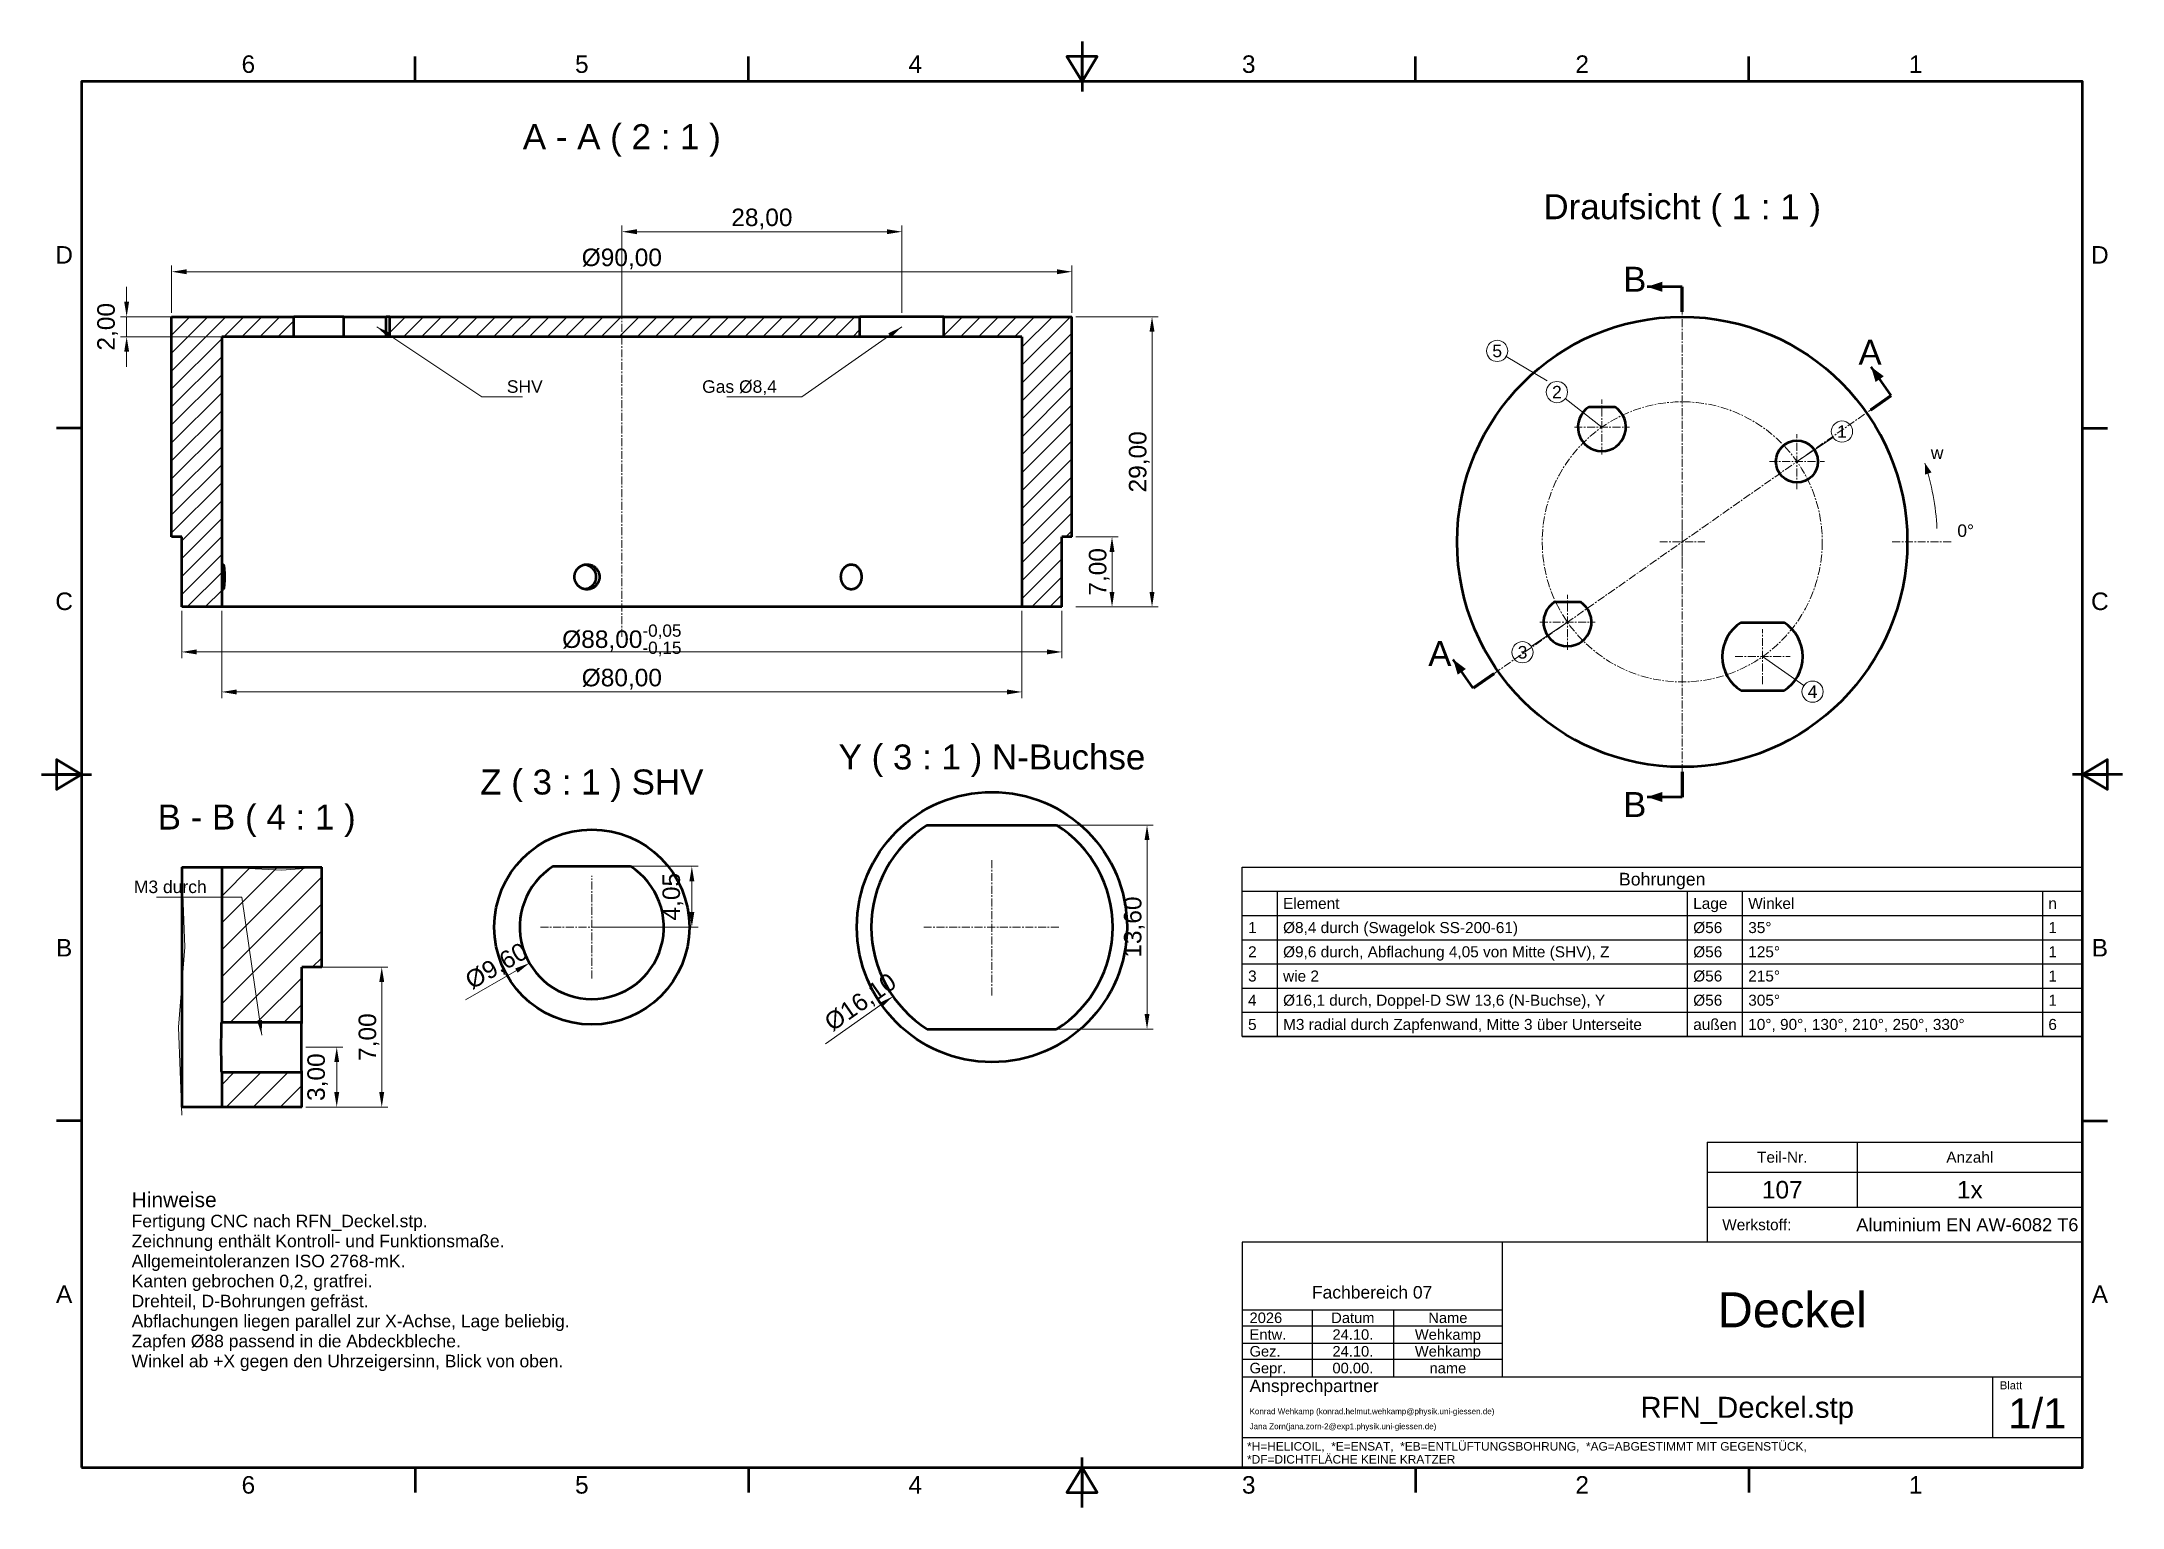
# Model space of a CAD drawing. Header units: millimetres. Extents: x 2 to 418, y 2 to 295.
import ezdxf
from ezdxf.enums import TextEntityAlignment as Align

# ---------------------------------------------------------------- set-up
doc = ezdxf.new("R2010")
doc.units = ezdxf.units.MM
doc.linetypes.add('CENTER2', pattern=[2.541, 1.587, -0.318, 0.318, -0.318])
for name, color, linetype, lineweight in [('BEMASSUNG', 7, 'Continuous', 18), ('MITTELLINIE', 7, 'CENTER2', 18), ('RAHMEN', 7, 'Continuous', 50), ('SCHNITTLINIE', 7, 'Continuous', 50), ('SCHRAFFUR', 7, 'Continuous', 18), ('SCHRIFTFELD', 7, 'Continuous', 25), ('SICHTKANTE', 7, 'Continuous', 50), ('TEXT', 7, 'Continuous', 18)]:
    doc.layers.add(name, color=color, linetype=linetype, lineweight=lineweight)
doc.styles.add('ISO', font='arial.ttf')
doc.dimstyles.new('RFN', dxfattribs={"dimtxt": 3.5, "dimasz": 3, "dimexe": 1.25, "dimexo": 0.8, "dimgap": 0.8, "dimtad": 1, "dimzin": 0, "dimtxsty": 'ISO', "dimcen": 0, "dimclrd": 7, "dimclre": 7, "dimclrt": 7, "dimadec": 1, "dimazin": 3, "dimtfac": 1, "dimtmove": 0, "dimatfit": 3, "dimtolj": 1, "dimtzin": 0, "dimlwd": 18, "dimlwe": 18})

msp = doc.modelspace()

# ---------------------------------------------------------------- hatches: boundary and pattern name
at = {"layer": 'SCHRAFFUR'}
h = msp.add_hatch(dxfattribs=at)
h.set_pattern_fill('ANSI31', scale=0.8)
h.paths.add_polyline_path([(30, 182), (38, 182), (30, 182), (30, 196), (28, 196), (28, 240), (52.4, 240), (52.4, 236), (38, 236), (38, 182)])
h = msp.add_hatch(dxfattribs=at)
h.set_pattern_fill('ANSI31', scale=0.8)
h.paths.add_polyline_path([(71.6, 236), (165.6, 236), (71.6, 236), (71.6, 240), (165.6, 240), (165.6, 236)])
h = msp.add_hatch(dxfattribs=at)
h.set_pattern_fill('ANSI31', scale=0.8)
h.paths.add_polyline_path([(198, 182), (206, 182), (198, 182), (198, 236), (182.4, 236), (182.4, 240), (208, 240), (208, 196), (206, 196), (206, 182)])
h = msp.add_hatch(dxfattribs=at)
h.set_pattern_fill('ANSI31', scale=1.2)
h.paths.add_polyline_path([(58, 130), (38, 130), (58, 130), (58, 110), (54, 110), (54, 99), (38, 99), (38, 130)])
h = msp.add_hatch(dxfattribs=at)
h.set_pattern_fill('ANSI31', scale=1.2)
h.paths.add_polyline_path([(38, 82), (54, 82), (38, 82), (38, 89), (54, 89), (54, 82)])

# ---------------------------------------------------------------- linework, layer by layer
at = {"layer": 'BEMASSUNG'}
for p, q in [((303.003, 227.174), (294.825, 232.081)), ((94, 224), (98.125, 224)), ((150, 224), (139, 224)), ((313.94, 217.936), (306.617, 223.632)), ((352.936, 211.06), (360.168, 215.881)), ((307.064, 178.94), (299.832, 174.119)), ((346.06, 172.064), (354.319, 166.282)), ((36, 124), (25, 124))]:
    msp.add_line(p, q, dxfattribs=at)
for centre in [(293.003, 233.174), (304.94, 224.936), (361.936, 217.06), (298.064, 172.94), (356.06, 165.064)]:
    msp.add_circle(centre, 2.125, dxfattribs=at)
msp.add_arc((330, 195), 51, 3, 18, dxfattribs=at)
msp.add_solid([(378.504, 210.76), (379.849, 208.884), (378.518, 208.451)], dxfattribs=at)
at = {"layer": 'MITTELLINIE'}
for p, q in [((118, 176), (118, 246)), ((330, 149), (330, 241)), ((292.319, 168.615), (367.681, 221.385)), ((313.94, 212.436), (313.94, 223.436)), ((308.44, 217.936), (319.44, 217.936)), ((352.936, 205.56), (352.936, 216.56)), ((347.436, 211.06), (358.436, 211.06)), ((330, 190.5), (330, 199.5)), ((325.5, 195), (334.5, 195)), ((372, 195), (384, 195)), ((307.064, 173.44), (307.064, 184.44)), ((301.564, 178.94), (312.564, 178.94)), ((346.06, 166.564), (346.06, 177.564)), ((340.56, 172.064), (351.56, 172.064)), ((192, 104.35), (192, 131.65)), ((112, 107.725), (112, 128.275)), ((101.725, 118), (122.275, 118)), ((178.35, 118), (205.65, 118))]:
    msp.add_line(p, q, dxfattribs=at)
msp.add_circle((330, 195), 28, dxfattribs=at)
at = {"layer": 'RAHMEN'}
for p, q in [((76.667, 287), (76.667, 292)), ((143.333, 287), (143.333, 292)), ((210, 295), (210, 285)), ((210, 287), (210, 292)), ((276.667, 287), (276.667, 292)), ((343.333, 287), (343.333, 292)), ((10, 217.75), (5, 217.75)), ((410, 217.75), (415, 217.75)), ((2, 148.5), (12, 148.5)), ((10, 148.5), (5, 148.5)), ((418, 148.5), (408, 148.5)), ((410, 148.5), (415, 148.5)), ((10, 79.25), (5, 79.25)), ((410, 79.25), (415, 79.25)), ((76.667, 10), (76.667, 5)), ((143.333, 10), (143.333, 5)), ((210, 2), (210, 12)), ((210, 10), (210, 5)), ((276.667, 10), (276.667, 5)), ((343.333, 10), (343.333, 5))]:
    msp.add_line(p, q, dxfattribs=at)
for points in [[(210, 287), (213, 292), (207, 292)], [(10, 10), (410, 10), (410, 287), (10, 287)], [(10, 148.5), (5, 151.5), (5, 145.5)], [(410, 148.5), (415, 145.5), (415, 151.5)], [(210, 10), (207, 5), (213, 5)]]:
    msp.add_lwpolyline(points, close=True, dxfattribs=at)
at = {"layer": 'SCHNITTLINIE'}
for p, q in [((330, 246), (323, 246)), ((371.777, 224.252), (367.762, 229.986)), ((288.223, 165.748), (284.208, 171.482)), ((330, 144), (323, 144))]:
    msp.add_line(p, q, dxfattribs=at)
at = {"layer": 'SCHNITTLINIE', "lineweight": 70}
for p, q in [((330, 241), (330, 246)), ((367.681, 221.385), (371.777, 224.252)), ((292.319, 168.615), (288.223, 165.748)), ((330, 149), (330, 144))]:
    msp.add_line(p, q, dxfattribs=at)
at = {"layer": 'SCHNITTLINIE'}
for points in [[(323, 246), (326, 247), (326, 245)], [(367.762, 229.986), (370.302, 228.103), (368.663, 226.955)], [(284.208, 171.482), (286.748, 169.598), (285.11, 168.451)], [(323, 144), (326, 145), (326, 143)]]:
    msp.add_solid(points, dxfattribs=at)
at = {"layer": 'SCHRIFTFELD'}
for p, q in [((242, 125.16), (410, 125.16)), ((249, 125.16), (249, 96.12)), ((331, 125.16), (331, 96.12)), ((342, 125.16), (342, 96.12)), ((402, 125.16), (402, 96.12)), ((242, 120.32), (410, 120.32)), ((242, 115.48), (410, 115.48)), ((242, 110.64), (410, 110.64)), ((242, 105.8), (410, 105.8)), ((242, 100.96), (410, 100.96)), ((242, 96.12), (410, 96.12)), ((335, 75), (410, 75)), ((335, 75), (335, 55)), ((365, 75), (365, 62)), ((335, 69), (410, 69)), ((335, 62), (410, 62)), ((294, 55), (294, 28.1)), ((242, 41.5), (294, 41.5)), ((242, 38.3), (294, 38.3)), ((256, 41.5), (256, 28.1)), ((272.3, 41.5), (272.3, 28.1)), ((242, 34.8), (294, 34.8)), ((242, 31.6), (294, 31.6)), ((242, 28.1), (410, 28.1)), ((392, 28.1), (392, 16)), ((242, 16), (410, 16))]:
    msp.add_line(p, q, dxfattribs=at)
for points in [[(242, 130), (410, 130), (410, 96.12), (242, 96.12)], [(242, 10), (410, 10), (410, 55), (242, 55)]]:
    msp.add_lwpolyline(points, close=True, dxfattribs=at)
at = {"layer": 'SICHTKANTE'}
for p, q in [((28, 196), (28, 240)), ((28, 240), (52.4, 240)), ((52.4, 236), (52.4, 240)), ((62.425, 240), (70.867, 240)), ((62.425, 236), (62.425, 240)), ((70.867, 236), (70.867, 240)), ((71.6, 240), (165.6, 240)), ((71.6, 236), (71.6, 240)), ((165.6, 236), (165.6, 240)), ((182.4, 236), (182.4, 240)), ((182.4, 240), (208, 240)), ((208, 196), (208, 240)), ((52.4, 236), (38, 236)), ((38, 236), (38, 182)), ((70.867, 236), (62.425, 236)), ((165.6, 236), (71.6, 236)), ((198, 236), (182.4, 236)), ((198, 236), (198, 182)), ((311.364, 221.986), (316.516, 221.986)), ((30, 196), (28, 196)), ((30, 182), (30, 196)), ((208, 196), (206, 196)), ((206, 182), (206, 196)), ((38, 182), (30, 182)), ((206, 182), (198, 182)), ((304.487, 182.99), (309.64, 182.99)), ((341.752, 178.864), (350.369, 178.864)), ((341.752, 165.264), (350.369, 165.264)), ((179.075, 138.4), (204.925, 138.4)), ((30, 130), (30, 82)), ((38, 130), (38, 99)), ((38, 130), (58, 130)), ((58, 110), (58, 130)), ((104.271, 130.15), (119.729, 130.15)), ((54, 99), (54, 110)), ((58, 110), (54, 110)), ((38, 99), (54, 99)), ((179.075, 97.6), (204.925, 97.6)), ((38, 89), (38, 82)), ((38, 89), (54, 89)), ((54, 82), (54, 89)), ((54, 82), (38, 82))]:
    msp.add_line(p, q, dxfattribs=at)
for points in [[(62.425, 240), (62.102, 240), (61.78, 240), (61.457, 240), (61.135, 240), (60.815, 240), (60.495, 240), (60.176, 240), (59.863, 240), (59.549, 240), (59.236, 240), (58.931, 240), (58.629, 240), (58.326, 240), (58.028, 240), (57.741, 240), (57.454, 240), (57.167, 240), (56.896, 240), (56.628, 240), (56.36, 240), (56.101, 240), (55.855, 240), (55.61, 240), (55.364, 240), (55.144, 240), (54.924, 240), (54.704, 240), (54.5, 240), (54.309, 240), (54.117, 240), (53.93, 240), (53.77, 240), (53.61, 240), (53.45, 240), (53.314, 240), (53.187, 240), (53.06, 240), (52.943, 240), (52.851, 240), (52.759, 240), (52.668, 240), (52.607, 240), (52.551, 240), (52.496, 240), (52.456, 240), (52.437, 240), (52.419, 240), (52.4, 240)], [(71.6, 240), (71.599, 240), (71.598, 240), (71.597, 240), (71.594, 240), (71.591, 240), (71.588, 240), (71.584, 240), (71.579, 240), (71.573, 240), (71.567, 240), (71.56, 240), (71.553, 240), (71.545, 240), (71.537, 240), (71.527, 240), (71.517, 240), (71.507, 240), (71.495, 240), (71.483, 240), (71.471, 240), (71.458, 240), (71.443, 240), (71.429, 240), (71.415, 240), (71.398, 240), (71.382, 240), (71.366, 240), (71.348, 240), (71.329, 240), (71.311, 240), (71.292, 240), (71.271, 240), (71.25, 240), (71.229, 240), (71.207, 240), (71.184, 240), (71.161, 240), (71.138, 240), (71.113, 240), (71.088, 240), (71.063, 240), (71.036, 240), (71.009, 240), (70.982, 240), (70.954, 240), (70.925, 240), (70.896, 240), (70.867, 240)], [(182.4, 240), (182.339, 240), (182.277, 240), (182.216, 240), (182.086, 240), (181.905, 240), (181.723, 240), (181.526, 240), (181.235, 240), (180.943, 240), (180.651, 240), (180.29, 240), (179.902, 240), (179.514, 240), (179.105, 240), (178.64, 240), (178.176, 240), (177.711, 240), (177.201, 240), (176.683, 240), (176.165, 240), (175.636, 240), (175.09, 240), (174.545, 240), (174, 240), (173.455, 240), (172.91, 240), (172.364, 240), (171.835, 240), (171.317, 240), (170.799, 240), (170.289, 240), (169.824, 240), (169.36, 240), (168.895, 240), (168.486, 240), (168.098, 240), (167.71, 240), (167.349, 240), (167.057, 240), (166.765, 240), (166.474, 240), (166.277, 240), (166.095, 240), (165.914, 240), (165.784, 240), (165.723, 240), (165.661, 240), (165.6, 240)], [(62.425, 236), (62.102, 236), (61.78, 236), (61.457, 236), (61.135, 236), (60.815, 236), (60.495, 236), (60.176, 236), (59.863, 236), (59.549, 236), (59.236, 236), (58.931, 236), (58.629, 236), (58.326, 236), (58.028, 236), (57.741, 236), (57.454, 236), (57.167, 236), (56.896, 236), (56.628, 236), (56.36, 236), (56.101, 236), (55.855, 236), (55.61, 236), (55.364, 236), (55.144, 236), (54.924, 236), (54.704, 236), (54.5, 236), (54.309, 236), (54.117, 236), (53.93, 236), (53.77, 236), (53.61, 236), (53.45, 236), (53.314, 236), (53.187, 236), (53.06, 236), (52.943, 236), (52.851, 236), (52.759, 236), (52.668, 236), (52.607, 236), (52.551, 236), (52.496, 236), (52.456, 236), (52.437, 236), (52.419, 236), (52.4, 236)], [(71.6, 236), (71.599, 236), (71.598, 236), (71.597, 236), (71.594, 236), (71.591, 236), (71.588, 236), (71.584, 236), (71.579, 236), (71.573, 236), (71.567, 236), (71.56, 236), (71.553, 236), (71.545, 236), (71.537, 236), (71.527, 236), (71.517, 236), (71.507, 236), (71.495, 236), (71.483, 236), (71.471, 236), (71.458, 236), (71.443, 236), (71.429, 236), (71.415, 236), (71.398, 236), (71.382, 236), (71.366, 236), (71.348, 236), (71.329, 236), (71.311, 236), (71.292, 236), (71.271, 236), (71.25, 236), (71.229, 236), (71.207, 236), (71.184, 236), (71.161, 236), (71.138, 236), (71.113, 236), (71.088, 236), (71.063, 236), (71.036, 236), (71.009, 236), (70.982, 236), (70.954, 236), (70.925, 236), (70.896, 236), (70.867, 236)], [(182.4, 236), (182.339, 236), (182.277, 236), (182.216, 236), (182.086, 236), (181.905, 236), (181.723, 236), (181.526, 236), (181.235, 236), (180.943, 236), (180.651, 236), (180.29, 236), (179.902, 236), (179.514, 236), (179.105, 236), (178.64, 236), (178.176, 236), (177.711, 236), (177.201, 236), (176.683, 236), (176.165, 236), (175.636, 236), (175.09, 236), (174.545, 236), (174, 236), (173.455, 236), (172.91, 236), (172.364, 236), (171.835, 236), (171.317, 236), (170.799, 236), (170.289, 236), (169.824, 236), (169.36, 236), (168.895, 236), (168.486, 236), (168.098, 236), (167.71, 236), (167.349, 236), (167.057, 236), (166.765, 236), (166.474, 236), (166.277, 236), (166.095, 236), (165.914, 236), (165.784, 236), (165.723, 236), (165.661, 236), (165.6, 236)], [(30, 196), (29.92, 196), (29.84, 196), (29.76, 196), (29.683, 196), (29.609, 196), (29.534, 196), (29.461, 196), (29.393, 196), (29.324, 196), (29.256, 196), (29.192, 196), (29.129, 196), (29.067, 196), (29.006, 196), (28.95, 196), (28.893, 196), (28.836, 196), (28.785, 196), (28.734, 196), (28.684, 196), (28.636, 196), (28.591, 196), (28.546, 196), (28.501, 196), (28.463, 196), (28.424, 196), (28.385, 196), (28.35, 196), (28.317, 196), (28.284, 196), (28.252, 196), (28.225, 196), (28.198, 196), (28.171, 196), (28.149, 196), (28.128, 196), (28.107, 196), (28.088, 196), (28.073, 196), (28.058, 196), (28.043, 196), (28.033, 196), (28.024, 196), (28.015, 196), (28.009, 196), (28.006, 196), (28.003, 196), (28, 196)], [(208, 196), (207.997, 196), (207.994, 196), (207.991, 196), (207.985, 196), (207.976, 196), (207.967, 196), (207.957, 196), (207.942, 196), (207.927, 196), (207.912, 196), (207.893, 196), (207.872, 196), (207.851, 196), (207.829, 196), (207.802, 196), (207.775, 196), (207.748, 196), (207.716, 196), (207.683, 196), (207.65, 196), (207.615, 196), (207.576, 196), (207.537, 196), (207.499, 196), (207.454, 196), (207.409, 196), (207.364, 196), (207.316, 196), (207.266, 196), (207.215, 196), (207.164, 196), (207.107, 196), (207.05, 196), (206.994, 196), (206.933, 196), (206.871, 196), (206.808, 196), (206.744, 196), (206.676, 196), (206.607, 196), (206.539, 196), (206.466, 196), (206.391, 196), (206.317, 196), (206.24, 196), (206.16, 196), (206.08, 196), (206, 196)], [(38.304, 185.5), (38.289, 185.507), (38.273, 185.527), (38.258, 185.561), (38.244, 185.608), (38.231, 185.667), (38.219, 185.736), (38.208, 185.815), (38.197, 185.904), (38.188, 186.001), (38.179, 186.105), (38.171, 186.216), (38.164, 186.333), (38.157, 186.455), (38.151, 186.582), (38.146, 186.713), (38.142, 186.846), (38.138, 186.982), (38.135, 187.121), (38.132, 187.263), (38.129, 187.407), (38.128, 187.553), (38.126, 187.7), (38.126, 187.849), (38.125, 187.997), (38.126, 188.146), (38.126, 188.295), (38.128, 188.442), (38.129, 188.589), (38.132, 188.733), (38.134, 188.876), (38.138, 189.015), (38.142, 189.152), (38.146, 189.285), (38.151, 189.416), (38.157, 189.543), (38.164, 189.665), (38.171, 189.782), (38.179, 189.894), (38.188, 189.998), (38.197, 190.095), (38.208, 190.184), (38.219, 190.264), (38.231, 190.333), (38.244, 190.392), (38.258, 190.439), (38.273, 190.473), (38.288, 190.493), (38.304, 190.5)], [(38.304, 190.5), (38.313, 190.498), (38.321, 190.493), (38.329, 190.484), (38.338, 190.472), (38.346, 190.457), (38.355, 190.438), (38.363, 190.415), (38.372, 190.39), (38.38, 190.362), (38.388, 190.33), (38.397, 190.296), (38.405, 190.259), (38.413, 190.22), (38.421, 190.178), (38.429, 190.133), (38.436, 190.087), (38.444, 190.039), (38.451, 189.989), (38.458, 189.937), (38.464, 189.884), (38.471, 189.829), (38.477, 189.772), (38.484, 189.714), (38.49, 189.655), (38.495, 189.595), (38.501, 189.533), (38.506, 189.47), (38.511, 189.406), (38.516, 189.341), (38.521, 189.276), (38.525, 189.209), (38.529, 189.142), (38.533, 189.073), (38.537, 189.005), (38.54, 188.935), (38.543, 188.865), (38.546, 188.795), (38.549, 188.724), (38.551, 188.653), (38.553, 188.581), (38.555, 188.509), (38.557, 188.437), (38.558, 188.364), (38.559, 188.292), (38.56, 188.219), (38.561, 188.146), (38.561, 188.073), (38.561, 188)], [(38.561, 188), (38.561, 187.927), (38.561, 187.854), (38.56, 187.781), (38.559, 187.709), (38.558, 187.636), (38.557, 187.564), (38.555, 187.492), (38.553, 187.42), (38.551, 187.348), (38.549, 187.277), (38.546, 187.206), (38.543, 187.136), (38.54, 187.066), (38.537, 186.997), (38.533, 186.928), (38.529, 186.86), (38.525, 186.793), (38.521, 186.726), (38.516, 186.661), (38.511, 186.596), (38.506, 186.532), (38.501, 186.469), (38.496, 186.407), (38.49, 186.347), (38.484, 186.288), (38.478, 186.23), (38.471, 186.173), (38.465, 186.118), (38.458, 186.065), (38.451, 186.013), (38.444, 185.962), (38.436, 185.914), (38.429, 185.867), (38.421, 185.823), (38.413, 185.781), (38.405, 185.741), (38.397, 185.704), (38.388, 185.67), (38.38, 185.638), (38.372, 185.61), (38.363, 185.584), (38.355, 185.562), (38.346, 185.543), (38.338, 185.528), (38.329, 185.516), (38.321, 185.507), (38.313, 185.502), (38.304, 185.5)], [(108.54, 188), (108.542, 188.073), (108.545, 188.146), (108.55, 188.219), (108.557, 188.291), (108.567, 188.364), (108.579, 188.436), (108.592, 188.508), (108.608, 188.58), (108.626, 188.652), (108.647, 188.723), (108.669, 188.794), (108.694, 188.864), (108.72, 188.934), (108.749, 189.003), (108.78, 189.072), (108.814, 189.14), (108.849, 189.207), (108.887, 189.274), (108.927, 189.339), (108.969, 189.404), (109.014, 189.468), (109.061, 189.531), (109.11, 189.593), (109.161, 189.653), (109.215, 189.712), (109.271, 189.77), (109.329, 189.827), (109.389, 189.882), (109.452, 189.935), (109.518, 189.987), (109.586, 190.038), (109.656, 190.086), (109.729, 190.133), (109.804, 190.177), (109.882, 190.219), (109.961, 190.259), (110.043, 190.296), (110.126, 190.33), (110.211, 190.362), (110.298, 190.39), (110.386, 190.416), (110.475, 190.438), (110.565, 190.457), (110.657, 190.472), (110.749, 190.484), (110.841, 190.493), (110.934, 190.498), (111.028, 190.5)], [(111.028, 185.5), (110.934, 185.502), (110.841, 185.507), (110.749, 185.516), (110.657, 185.528), (110.565, 185.543), (110.475, 185.562), (110.386, 185.585), (110.298, 185.61), (110.211, 185.638), (110.126, 185.67), (110.043, 185.704), (109.962, 185.741), (109.882, 185.78), (109.805, 185.822), (109.73, 185.867), (109.657, 185.913), (109.587, 185.961), (109.52, 186.011), (109.455, 186.063), (109.392, 186.116), (109.331, 186.171), (109.273, 186.228), (109.217, 186.286), (109.163, 186.345), (109.111, 186.405), (109.062, 186.467), (109.015, 186.53), (108.971, 186.594), (108.928, 186.659), (108.888, 186.724), (108.85, 186.791), (108.815, 186.858), (108.781, 186.927), (108.75, 186.995), (108.721, 187.065), (108.694, 187.135), (108.669, 187.205), (108.647, 187.276), (108.627, 187.347), (108.608, 187.419), (108.593, 187.491), (108.579, 187.563), (108.567, 187.636), (108.557, 187.708), (108.55, 187.781), (108.545, 187.854), (108.542, 187.927), (108.54, 188)], [(110.679, 190.475), (110.846, 190.446), (111.009, 190.405), (111.168, 190.355), (111.32, 190.294), (111.466, 190.225), (111.605, 190.148), (111.737, 190.064), (111.862, 189.972), (111.979, 189.875), (112.089, 189.772), (112.191, 189.663), (112.286, 189.551), (112.372, 189.434), (112.451, 189.315), (112.522, 189.192), (112.585, 189.068), (112.64, 188.941), (112.689, 188.812), (112.73, 188.68), (112.763, 188.547), (112.79, 188.412), (112.809, 188.276), (112.82, 188.139), (112.824, 188.002), (112.82, 187.865), (112.809, 187.728), (112.79, 187.592), (112.764, 187.457), (112.731, 187.323), (112.69, 187.191), (112.641, 187.061), (112.585, 186.934), (112.522, 186.809), (112.452, 186.687), (112.373, 186.567), (112.287, 186.451), (112.192, 186.338), (112.09, 186.23), (111.98, 186.126), (111.863, 186.028), (111.738, 185.937), (111.606, 185.852), (111.466, 185.775), (111.32, 185.706), (111.168, 185.646), (111.01, 185.595), (110.846, 185.554), (110.679, 185.525)], [(111.028, 190.5), (111.212, 190.493), (111.395, 190.473), (111.575, 190.439), (111.752, 190.392), (111.922, 190.333), (112.084, 190.264), (112.239, 190.185), (112.386, 190.096), (112.524, 189.999), (112.653, 189.895), (112.774, 189.784), (112.886, 189.667), (112.988, 189.545), (113.081, 189.418), (113.165, 189.287), (113.24, 189.154), (113.305, 189.018), (113.362, 188.879), (113.41, 188.737), (113.45, 188.593), (113.481, 188.447), (113.503, 188.3), (113.517, 188.151), (113.521, 188.003), (113.517, 187.854), (113.504, 187.705), (113.482, 187.558), (113.451, 187.411), (113.412, 187.267), (113.363, 187.124), (113.306, 186.985), (113.241, 186.848), (113.166, 186.715), (113.083, 186.584), (112.99, 186.457), (112.887, 186.335), (112.776, 186.218), (112.655, 186.106), (112.525, 186.002), (112.387, 185.905), (112.24, 185.816), (112.085, 185.736), (111.923, 185.667), (111.753, 185.608), (111.576, 185.561), (111.396, 185.527), (111.212, 185.507), (111.028, 185.5)], [(161.816, 188), (161.817, 188.073), (161.819, 188.146), (161.824, 188.219), (161.83, 188.291), (161.838, 188.364), (161.848, 188.436), (161.86, 188.508), (161.873, 188.58), (161.888, 188.652), (161.905, 188.723), (161.924, 188.794), (161.945, 188.864), (161.967, 188.934), (161.992, 189.003), (162.018, 189.072), (162.046, 189.14), (162.076, 189.207), (162.107, 189.274), (162.141, 189.339), (162.176, 189.404), (162.214, 189.468), (162.253, 189.531), (162.294, 189.593), (162.337, 189.653), (162.382, 189.712), (162.429, 189.77), (162.478, 189.827), (162.528, 189.882), (162.581, 189.935), (162.635, 189.987), (162.692, 190.038), (162.751, 190.086), (162.811, 190.133), (162.874, 190.177), (162.939, 190.219), (163.005, 190.259), (163.072, 190.296), (163.142, 190.33), (163.212, 190.362), (163.284, 190.39), (163.357, 190.416), (163.431, 190.438), (163.505, 190.457), (163.581, 190.472), (163.656, 190.484), (163.733, 190.493), (163.809, 190.498), (163.886, 190.5)], [(163.886, 185.5), (163.809, 185.502), (163.733, 185.507), (163.656, 185.516), (163.581, 185.528), (163.505, 185.543), (163.431, 185.562), (163.357, 185.585), (163.284, 185.61), (163.212, 185.638), (163.142, 185.67), (163.073, 185.704), (163.005, 185.741), (162.939, 185.78), (162.875, 185.822), (162.812, 185.867), (162.752, 185.913), (162.693, 185.961), (162.637, 186.011), (162.583, 186.063), (162.53, 186.116), (162.479, 186.171), (162.431, 186.228), (162.384, 186.286), (162.339, 186.345), (162.296, 186.405), (162.254, 186.467), (162.215, 186.53), (162.178, 186.594), (162.142, 186.659), (162.108, 186.724), (162.076, 186.791), (162.046, 186.858), (162.018, 186.927), (161.992, 186.995), (161.968, 187.065), (161.945, 187.135), (161.924, 187.205), (161.905, 187.276), (161.888, 187.347), (161.873, 187.419), (161.86, 187.491), (161.848, 187.563), (161.838, 187.636), (161.83, 187.708), (161.824, 187.781), (161.819, 187.854), (161.817, 187.927), (161.816, 188)], [(163.886, 190.5), (164.037, 190.493), (164.188, 190.473), (164.335, 190.439), (164.48, 190.392), (164.618, 190.333), (164.751, 190.264), (164.876, 190.185), (164.995, 190.096), (165.107, 189.999), (165.212, 189.895), (165.31, 189.784), (165.4, 189.667), (165.483, 189.545), (165.558, 189.418), (165.625, 189.287), (165.685, 189.154), (165.738, 189.018), (165.784, 188.879), (165.823, 188.737), (165.854, 188.593), (165.879, 188.447), (165.897, 188.3), (165.908, 188.151), (165.912, 188.003), (165.908, 187.854), (165.898, 187.705), (165.88, 187.558), (165.855, 187.411), (165.823, 187.267), (165.785, 187.124), (165.739, 186.985), (165.686, 186.848), (165.626, 186.715), (165.559, 186.584), (165.484, 186.457), (165.401, 186.335), (165.311, 186.218), (165.214, 186.106), (165.109, 186.002), (164.997, 185.905), (164.877, 185.816), (164.751, 185.736), (164.619, 185.667), (164.48, 185.608), (164.336, 185.561), (164.188, 185.527), (164.038, 185.507), (163.886, 185.5)], [(198, 182), (197.415, 182), (196.83, 182), (196.245, 182), (195.008, 182), (193.282, 182), (191.557, 182), (189.68, 182), (186.901, 182), (184.121, 182), (181.341, 182), (177.907, 182), (174.213, 182), (170.518, 182), (166.615, 182), (162.191, 182), (157.767, 182), (153.343, 182), (148.483, 182), (143.552, 182), (138.62, 182), (133.576, 182), (128.384, 182), (123.192, 182), (118, 182), (112.808, 182), (107.616, 182), (102.424, 182), (97.38, 182), (92.448, 182), (87.517, 182), (82.657, 182), (78.233, 182), (73.809, 182), (69.385, 182), (65.482, 182), (61.787, 182), (58.093, 182), (54.659, 182), (51.879, 182), (49.099, 182), (46.32, 182), (44.443, 182), (42.718, 182), (40.992, 182), (39.755, 182), (39.17, 182), (38.585, 182), (38, 182)], [(30, 130), (30.319, 130), (30.638, 130), (30.957, 130), (31.263, 130), (31.559, 130), (31.855, 130), (32.148, 130), (32.421, 130), (32.694, 130), (32.967, 130), (33.224, 130), (33.473, 130), (33.723, 130), (33.966, 130), (34.193, 130), (34.419, 130), (34.645, 130), (34.851, 130), (35.054, 130), (35.257, 130), (35.45, 130), (35.629, 130), (35.808, 130), (35.987, 130), (36.143, 130), (36.298, 130), (36.454, 130), (36.596, 130), (36.727, 130), (36.859, 130), (36.987, 130), (37.095, 130), (37.203, 130), (37.311, 130), (37.402, 130), (37.486, 130), (37.57, 130), (37.647, 130), (37.707, 130), (37.767, 130), (37.827, 130), (37.866, 130), (37.902, 130), (37.938, 130), (37.964, 130), (37.976, 130), (37.988, 130), (38, 130)], [(58, 110), (57.994, 110), (57.988, 110), (57.982, 110), (57.969, 110), (57.951, 110), (57.933, 110), (57.914, 110), (57.884, 110), (57.854, 110), (57.824, 110), (57.786, 110), (57.744, 110), (57.702, 110), (57.657, 110), (57.603, 110), (57.55, 110), (57.496, 110), (57.432, 110), (57.366, 110), (57.301, 110), (57.23, 110), (57.152, 110), (57.075, 110), (56.997, 110), (56.908, 110), (56.818, 110), (56.729, 110), (56.633, 110), (56.531, 110), (56.43, 110), (56.327, 110), (56.214, 110), (56.101, 110), (55.988, 110), (55.866, 110), (55.741, 110), (55.616, 110), (55.488, 110), (55.351, 110), (55.215, 110), (55.078, 110), (54.931, 110), (54.783, 110), (54.634, 110), (54.481, 110), (54.32, 110), (54.16, 110), (54, 110)], [(37.922, 94), (37.922, 94.146), (37.922, 94.292), (37.922, 94.437), (37.923, 94.583), (37.924, 94.728), (37.924, 94.873), (37.925, 95.017), (37.926, 95.161), (37.927, 95.304), (37.928, 95.446), (37.93, 95.588), (37.931, 95.728), (37.933, 95.868), (37.934, 96.007), (37.936, 96.144), (37.938, 96.28), (37.94, 96.415), (37.942, 96.548), (37.944, 96.679), (37.947, 96.809), (37.949, 96.936), (37.951, 97.062), (37.954, 97.185), (37.956, 97.306), (37.959, 97.425), (37.961, 97.54), (37.964, 97.653), (37.966, 97.763), (37.969, 97.87), (37.971, 97.974), (37.974, 98.075), (37.976, 98.172), (37.979, 98.265), (37.981, 98.354), (37.983, 98.439), (37.986, 98.518), (37.988, 98.592), (37.99, 98.661), (37.992, 98.724), (37.993, 98.78), (37.995, 98.831), (37.996, 98.875), (37.997, 98.913), (37.998, 98.944), (37.999, 98.969), (38, 98.986), (38, 98.996), (38, 99)], [(53.929, 94), (53.929, 94.146), (53.929, 94.292), (53.93, 94.437), (53.93, 94.583), (53.93, 94.728), (53.931, 94.873), (53.932, 95.017), (53.933, 95.161), (53.934, 95.304), (53.935, 95.446), (53.936, 95.588), (53.937, 95.728), (53.939, 95.868), (53.94, 96.007), (53.942, 96.144), (53.944, 96.28), (53.946, 96.415), (53.947, 96.548), (53.949, 96.679), (53.951, 96.808), (53.953, 96.936), (53.956, 97.062), (53.958, 97.185), (53.96, 97.306), (53.962, 97.425), (53.965, 97.54), (53.967, 97.653), (53.969, 97.763), (53.972, 97.87), (53.974, 97.974), (53.976, 98.075), (53.978, 98.172), (53.981, 98.265), (53.983, 98.354), (53.985, 98.439), (53.987, 98.518), (53.989, 98.592), (53.991, 98.661), (53.992, 98.724), (53.994, 98.78), (53.995, 98.831), (53.997, 98.875), (53.998, 98.913), (53.998, 98.944), (53.999, 98.969), (54, 98.986), (54, 98.996), (54, 99)], [(38, 89), (38, 89.004), (38, 89.014), (37.999, 89.031), (37.998, 89.056), (37.997, 89.087), (37.996, 89.125), (37.995, 89.169), (37.993, 89.22), (37.992, 89.277), (37.99, 89.339), (37.988, 89.408), (37.986, 89.482), (37.983, 89.561), (37.981, 89.645), (37.979, 89.733), (37.976, 89.826), (37.974, 89.922), (37.971, 90.022), (37.969, 90.126), (37.966, 90.233), (37.964, 90.343), (37.961, 90.456), (37.959, 90.571), (37.956, 90.69), (37.954, 90.811), (37.951, 90.934), (37.949, 91.06), (37.947, 91.188), (37.944, 91.317), (37.942, 91.449), (37.94, 91.582), (37.938, 91.717), (37.936, 91.853), (37.934, 91.991), (37.933, 92.129), (37.931, 92.269), (37.93, 92.41), (37.928, 92.552), (37.927, 92.695), (37.926, 92.838), (37.925, 92.982), (37.924, 93.126), (37.924, 93.271), (37.923, 93.417), (37.922, 93.562), (37.922, 93.708), (37.922, 93.854), (37.922, 94)], [(54, 89), (54, 89.004), (54, 89.014), (53.999, 89.031), (53.998, 89.056), (53.998, 89.087), (53.997, 89.125), (53.995, 89.169), (53.994, 89.22), (53.992, 89.277), (53.991, 89.339), (53.989, 89.408), (53.987, 89.482), (53.985, 89.561), (53.983, 89.645), (53.981, 89.733), (53.978, 89.826), (53.976, 89.922), (53.974, 90.022), (53.972, 90.126), (53.969, 90.233), (53.967, 90.343), (53.965, 90.456), (53.962, 90.571), (53.96, 90.69), (53.958, 90.811), (53.956, 90.934), (53.954, 91.06), (53.951, 91.188), (53.949, 91.318), (53.947, 91.449), (53.946, 91.582), (53.944, 91.717), (53.942, 91.853), (53.94, 91.991), (53.939, 92.129), (53.937, 92.269), (53.936, 92.41), (53.935, 92.552), (53.934, 92.695), (53.933, 92.838), (53.932, 92.982), (53.931, 93.126), (53.93, 93.271), (53.93, 93.417), (53.93, 93.562), (53.929, 93.708), (53.929, 93.854), (53.929, 94)], [(38, 82), (37.988, 82), (37.976, 82), (37.964, 82), (37.938, 82), (37.902, 82), (37.866, 82), (37.827, 82), (37.767, 82), (37.707, 82), (37.647, 82), (37.57, 82), (37.486, 82), (37.402, 82), (37.311, 82), (37.203, 82), (37.095, 82), (36.987, 82), (36.859, 82), (36.727, 82), (36.596, 82), (36.454, 82), (36.298, 82), (36.143, 82), (35.987, 82), (35.808, 82), (35.629, 82), (35.45, 82), (35.257, 82), (35.054, 82), (34.851, 82), (34.645, 82), (34.419, 82), (34.193, 82), (33.966, 82), (33.723, 82), (33.473, 82), (33.224, 82), (32.967, 82), (32.694, 82), (32.421, 82), (32.148, 82), (31.855, 82), (31.559, 82), (31.263, 82), (30.957, 82), (30.638, 82), (30.319, 82), (30, 82)]]:
    msp.add_lwpolyline(points, dxfattribs=at)
for centre, radius in [((330, 195), 45), ((352.936, 211.06), 4.2), ((192, 118), 27), ((112, 118), 19.5)]:
    msp.add_circle(centre, radius, dxfattribs=at)
for centre, radius, start, end in [((313.94, 217.936), 4.8, 122.46174, 270), ((313.94, 217.936), 4.8, 270, 57.53826), ((307.064, 178.94), 4.8, 122.46174, 270), ((307.064, 178.94), 4.8, 270, 57.53826), ((346.06, 172.064), 8.05, 122.358, 237.642), ((346.06, 172.064), 8.05, 302.358, 57.642), ((192, 118), 24.15, 122.358, 237.642), ((192, 118), 24.15, 302.358, 57.642), ((112, 118), 14.4, 122.46174, 270), ((112, 118), 14.4, 270, 57.53826)]:
    msp.add_arc(centre, radius, start, end, dxfattribs=at)
at = {"layer": 'TEXT'}
for points in [[(30, 80.4), (29.4, 98), (30.6, 114), (30, 130)], [(38, 130), (50, 129.4), (58, 130)]]:
    msp.add_lwpolyline(points, dxfattribs=at)

# ---------------------------------------------------------------- texts
at = {"layer": 'RAHMEN', "style": 'ISO'}
for s, p in [('6', (43.333, 290.5)), ('5', (110, 290.5)), ('4', (176.667, 290.5)), ('3', (243.333, 290.5)), ('2', (310, 290.5)), ('1', (376.667, 290.5)), ('D', (6.5, 252.375)), ('D', (413.5, 252.375)), ('C', (6.5, 183.125)), ('C', (413.5, 183.125)), ('B', (6.5, 113.875)), ('B', (413.5, 113.875)), ('A', (6.5, 44.625)), ('A', (413.5, 44.625)), ('6', (43.333, 6.5)), ('5', (110, 6.5)), ('4', (176.667, 6.5)), ('3', (243.333, 6.5)), ('2', (310, 6.5)), ('1', (376.667, 6.5))]:
    msp.add_text(s, height=3.5, dxfattribs=at).set_placement(p, align=Align.MIDDLE_CENTER)
at = {"layer": 'SCHRIFTFELD', "style": 'ISO'}
for s, height, p in [('Teil-Nr.', 2.2, (350, 72)), ('Anzahl', 2.2, (387.5, 72)), ('Fachbereich 07', 2.5, (268, 45))]:
    msp.add_text(s, height=height, dxfattribs=at).set_placement(p, align=Align.MIDDLE_CENTER)
for s, height, p in [('Werkstoff:', 2.2, (338, 58.5)), ('Ansprechpartner', 2.5, (243.5, 26.3)), ('Blatt', 1.6, (393.5, 26.4))]:
    msp.add_text(s, height=height, dxfattribs=at).set_placement(p, align=Align.MIDDLE_LEFT)
at = {"layer": 'SCHRIFTFELD', "color": 8, "style": 'ISO'}
for s, p in [('*H=HELICOIL,  *E=ENSAT,  *EB=ENTLÜFTUNGSBOHRUNG,  *AG=ABGESTIMMT MIT GEGENSTÜCK,', (243, 14.2)), ('*DF=DICHTFLÄCHE KEINE KRATZER', (243, 11.6))]:
    msp.add_text(s, height=1.7, dxfattribs=at).set_placement(p, align=Align.MIDDLE_LEFT)
at = {"layer": 'TEXT', "style": 'ISO'}
for s, height, p in [('A - A ( 2 : 1 )', 5, (118, 276)), ('Draufsicht ( 1 : 1 )', 5, (330, 262)), ('B', 5, (320.5, 247.5)), ('5', 2.5, (293.003, 233.174)), ('A', 5, (367.557, 232.895)), ('2', 2.5, (304.94, 224.936)), ('1', 2.5, (361.936, 217.06)), ('A', 5, (281.546, 172.669)), ('3', 2.5, (298.064, 172.94)), ('4', 2.5, (356.06, 165.064)), ('Y ( 3 : 1 ) N-Buchse', 5, (192, 152)), ('Z ( 3 : 1 ) SHV', 5, (112, 147)), ('B - B ( 4 : 1 )', 5, (45, 140)), ('B', 5, (320.5, 142.5)), ('Bohrungen', 2.53, (326, 127.58)), ('Datum', 2.1, (264.15, 39.9)), ('Name', 2.1, (283.15, 39.9))]:
    msp.add_text(s, height=height, dxfattribs=at).set_placement(p, align=Align.MIDDLE_CENTER)
for s, height, p in [('SHV', 2.5, (95, 224.8)), ('w', 2.5, (379.704, 211.56)), ('0°', 2.5, (385, 196)), ('Hinweise', 3, (20, 62)), ('Fertigung CNC nach RFN_Deckel.stp.', 2.5, (20, 58)), ('Zeichnung enthält Kontroll- und Funktionsmaße.', 2.5, (20, 54)), ('Allgemeintoleranzen ISO 2768-mK.', 2.5, (20, 50)), ('Kanten gebrochen 0,2, gratfrei.', 2.5, (20, 46)), ('Drehteil, D-Bohrungen gefräst.', 2.5, (20, 42)), ('Abflachungen liegen parallel zur X-Achse, Lage beliebig.', 2.5, (20, 38)), ('Zapfen Ø88 passend in die Abdeckbleche.', 2.5, (20, 34)), ('Winkel ab +X gegen den Uhrzeigersinn, Blick von oben.', 2.5, (20, 30))]:
    msp.add_text(s, height=height, dxfattribs=at).set_placement(p)
for s, p in [('Gas Ø8,4', (149, 224.8)), ('M3 durch', (35, 124.8))]:
    msp.add_text(s, height=2.5, dxfattribs=at).set_placement(p, align=Align.RIGHT)
for s, height, p in [('Element', 2.2, (250.2, 122.74)), ('Lage', 2.2, (332.2, 122.74)), ('Winkel', 2.2, (343.2, 122.74)), ('n', 2.2, (403.2, 122.74)), ('1', 2.2, (243.2, 117.9)), ('Ø8,4 durch (Swagelok SS-200-61)', 2.2, (250.2, 117.9)), ('Ø56', 2.2, (332.2, 117.9)), ('35°', 2.2, (343.2, 117.9)), ('1', 2.2, (403.2, 117.9)), ('2', 2.2, (243.2, 113.06)), ('Ø9,6 durch, Abflachung 4,05 von Mitte (SHV), Z', 2.2, (250.2, 113.06)), ('Ø56', 2.2, (332.2, 113.06)), ('125°', 2.2, (343.2, 113.06)), ('1', 2.2, (403.2, 113.06)), ('3', 2.2, (243.2, 108.22)), ('wie 2', 2.2, (250.2, 108.22)), ('Ø56', 2.2, (332.2, 108.22)), ('215°', 2.2, (343.2, 108.22)), ('1', 2.2, (403.2, 108.22)), ('4', 2.2, (243.2, 103.38)), ('Ø16,1 durch, Doppel-D SW 13,6 (N-Buchse), Y', 2.2, (250.2, 103.38)), ('Ø56', 2.2, (332.2, 103.38)), ('305°', 2.2, (343.2, 103.38)), ('1', 2.2, (403.2, 103.38)), ('5', 2.2, (243.2, 98.54)), ('M3 radial durch Zapfenwand, Mitte 3 über Unterseite', 2.2, (250.2, 98.54)), ('außen', 2.2, (332.2, 98.54)), ('10°, 90°, 130°, 210°, 250°, 330°', 2.2, (343.2, 98.54)), ('6', 2.2, (403.2, 98.54)), ('Entw.', 2.1, (243.5, 36.55)), ('Gez.', 2.1, (243.5, 33.2)), ('Gepr.', 2.1, (243.5, 29.85)), ('Konrad Wehkamp (konrad.helmut.wehkamp@physik.uni-giessen.de)', 1.15, (243.5, 21.2)), ('Jana Zorn(jana.zorn-2@exp1.physik.uni-giessen.de)', 1.15, (243.5, 18.2))]:
    msp.add_text(s, height=height, dxfattribs=at).set_placement(p, align=Align.MIDDLE_LEFT)
at = {"layer": 'TEXT', "color": 5, "style": 'ISO'}
for s, height, p in [('107', 3.5, (350, 65.5)), ('1x', 3.5, (387.5, 65.5)), ('Aluminium EN AW-6082 T6', 2.6, (387, 58.5)), ('Deckel', 7, (352, 41.5)), ('24.10.', 2.1, (264.15, 36.55)), ('Wehkamp', 2.1, (283.15, 36.55)), ('24.10.', 2.1, (264.15, 33.2)), ('Wehkamp', 2.1, (283.15, 33.2)), ('00.00.', 2.1, (264.15, 29.85)), ('name', 2.1, (283.15, 29.85)), ('RFN_Deckel.stp', 4.2, (343, 22)), ('1/1', 6, (401, 20.8))]:
    msp.add_text(s, height=height, dxfattribs=at).set_placement(p, align=Align.MIDDLE_CENTER)
msp.add_text('2026', height=2.1, dxfattribs=at).set_placement((243.5, 39.9), align=Align.MIDDLE_LEFT)

# ---------------------------------------------------------------- dimensions: what is measured, and where the dimension line sits
at = {"layer": 'BEMASSUNG'}
msp.add_linear_dim(base=(118, 257), p1=(118, 240), p2=(174, 240), dimstyle='RFN', override={"dimlfac": 0.5}, dxfattribs=at).render()
for base, p1, p2, override in [((28, 249), (28, 240), (208, 240), {"dimlfac": 0.5}), ((30, 173), (30, 182), (206, 182), {"dimlfac": 0.5, "dimtol": 1, "dimtp": -0.05, "dimtm": 0.15, "dimtfac": 0.7}), ((38, 165), (38, 182), (198, 182), {"dimlfac": 0.5})]:
    msp.add_linear_dim(base=base, p1=p1, p2=p2, text='Ø<>', dimstyle='RFN', override=override, dxfattribs=at).render()
for base, p1, p2, override in [((19, 236), (58, 236), (58, 240), {"dimlfac": 0.5}), ((224, 182), (208, 182), (208, 240), {"dimlfac": 0.5}), ((216, 182), (208, 182), (208, 196), {"dimlfac": 0.5}), ((223, 97.6), (192, 97.6), (192, 138.4), {"dimlfac": 0.333333}), ((132, 118), (112, 118), (112, 130.15), {"dimlfac": 0.333333}), ((70, 82), (54, 82), (54, 110), {"dimlfac": 0.25}), ((61, 82), (54, 82), (54, 94), {"dimlfac": 0.25})]:
    msp.add_linear_dim(base=base, p1=p1, p2=p2, angle=90, dimstyle='RFN', override=override, dxfattribs=at).render()
for center, radius, location in [((192, 118), 24.15, (167.303, 100.707)), ((112, 118), 14.4, (94.333, 107.8))]:
    msp.add_diameter_dim(center=center, radius=radius, location=location, dimstyle='RFN', override={"dimlfac": 0.333333, "dimtix": 0, "dimtofl": 0}, dxfattribs=at).render()

# ---------------------------------------------------------------- leaders
for points in [[(69, 238), (90, 224), (94, 224)], [(174, 238), (154, 224), (150, 224)], [(46, 96.4), (42, 124), (36, 124)]]:
    msp.add_leader(points, dimstyle='RFN', dxfattribs=at)

doc.saveas('drawing.dxf')
